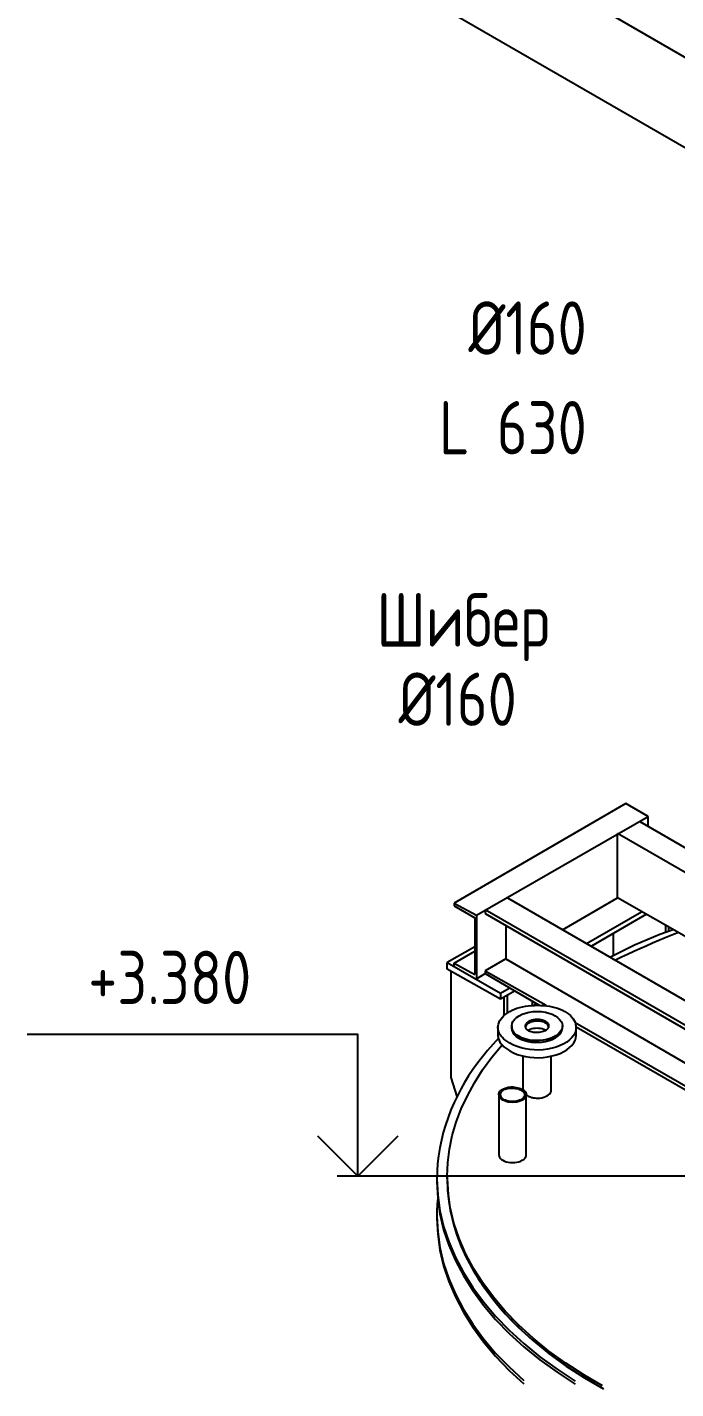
# Model space of a CAD drawing. Header units: metres. Extents: x 20 to 415, y 5 to 292.
# Drawn here: x 157.31 to 169.96, y 112.04 to 138.61 of the extents above; entities that cross this region are included whole.
import ezdxf

# ---------------------------------------------------------------- set-up
doc = ezdxf.new("R2010")
doc.units = ezdxf.units.M
for name, color, linetype in [('ВОЗДУХОВОДЫ', 7, 'Continuous'), ('ОБОЗНАЧЕНИЯ', 7, 'Continuous'), ('ОБОРУДОВАНИЕ', 8, 'Continuous')]:
    doc.layers.add(name, color=color, linetype=linetype)
doc.styles.add('GOST', font='isocpeur.ttf')

msp = doc.modelspace()

# ---------------------------------------------------------------- linework, layer by layer
at = {"layer": 'ВОЗДУХОВОДЫ'}
for points in [[(170.935, 137.559), (162.655, 142.352)], [(161.884, 141.028), (170.164, 136.251)]]:
    msp.add_lwpolyline(points, dxfattribs=at)
at = {"layer": 'ОБОЗНАЧЕНИЯ'}
for points in [[(163.761, 116.187), (163.761, 118.953), (157.308, 118.953)], [(162.974, 116.975), (163.761, 116.187), (164.549, 116.975)], [(170.5, 116.187), (163.359, 116.187)]]:
    msp.add_lwpolyline(points, dxfattribs=at)
at = {"layer": 'ОБОРУДОВАНИЕ'}
for points in [[(168.991, 123.462), (165.639, 121.517)], [(169.427, 123.21), (168.991, 123.462)], [(166.074, 121.283), (169.427, 123.21)], [(169.259, 123.11), (171.002, 122.104)], [(169.427, 123.009), (169.427, 123.21)], [(171.002, 121.618), (168.823, 122.875)], [(168.823, 121.618), (168.823, 122.875)], [(165.639, 121.517), (165.639, 121.467)], [(165.639, 121.517), (166.074, 121.283)], [(165.639, 121.467), (166.041, 121.232)], [(166.678, 121.618), (170.919, 119.171)], [(167.751, 120.998), (168.823, 121.618)], [(171.002, 120.378), (168.823, 121.618)], [(166.041, 121.232), (166.041, 120.126)], [(166.074, 121.283), (166.074, 120.042)], [(170.718, 118.802), (166.242, 121.383)], [(166.242, 121.383), (166.242, 121.316)], [(166.242, 121.316), (170.734, 118.718)], [(168.22, 120.73), (169.293, 121.35)], [(169.393, 121.3), (168.321, 120.679)], [(166.644, 121.082), (166.644, 120.428)], [(169.913, 120.998), (169.783, 120.952), (169.655, 120.903), (169.529, 120.853), (169.405, 120.802), (169.282, 120.749), (169.161, 120.694), (169.041, 120.638), (168.923, 120.58), (168.806, 120.521), (168.689, 120.461)], [(168.74, 120.914), (168.74, 120.495)], [(168.79, 120.411), (168.906, 120.466), (169.023, 120.522), (169.142, 120.577), (169.262, 120.631), (169.383, 120.686), (169.506, 120.739), (169.63, 120.793), (169.756, 120.845), (169.884, 120.897), (170.014, 120.948)], [(169.762, 121.082), (169.762, 120.948)], [(169.829, 120.964), (169.829, 121.048)], [(166.041, 120.663), (165.505, 120.361)], [(165.505, 120.227), (165.505, 120.361)], [(165.505, 120.361), (166.544, 119.757)], [(165.639, 120.344), (166.041, 120.579)], [(166.644, 120.428), (166.242, 120.193)], [(166.644, 120.428), (170.835, 117.997)], [(166.544, 119.64), (165.505, 120.227)], [(165.572, 120.193), (165.572, 118.115), (165.689, 117.746)], [(165.639, 120.344), (166.041, 120.126)], [(165.639, 120.277), (165.639, 120.344)], [(166.074, 120.042), (166.242, 120.143)], [(166.242, 120.193), (167.432, 119.523)], [(166.242, 120.193), (166.242, 120.143)], [(166.242, 120.143), (167.298, 119.523)], [(166.544, 119.757), (166.711, 119.858)], [(166.829, 119.808), (166.544, 119.64)], [(166.544, 119.757), (166.544, 119.64)], [(166.611, 119.674), (166.611, 119.322)], [(166.678, 119.372), (166.678, 119.724)], [(167.164, 119.607), (167.164, 119.523)], [(167.248, 119.556), (167.243, 119.556), (167.238, 119.554), (167.233, 119.552), (167.228, 119.549), (167.223, 119.546), (167.218, 119.542), (167.213, 119.537), (167.208, 119.533), (167.203, 119.528), (167.198, 119.523)], [(166.494, 119.087), (166.496, 119.122), (166.503, 119.157), (166.516, 119.192), (166.533, 119.226), (166.554, 119.259), (166.581, 119.291), (166.611, 119.322), (166.646, 119.351), (166.685, 119.379), (166.728, 119.405), (166.77, 119.429), (166.816, 119.45), (166.865, 119.468), (166.917, 119.483), (166.971, 119.496), (167.028, 119.506), (167.085, 119.513), (167.144, 119.519), (167.204, 119.522), (167.265, 119.523), (167.324, 119.522), (167.383, 119.519), (167.441, 119.513), (167.497, 119.506), (167.552, 119.496), (167.605, 119.483), (167.657, 119.468), (167.707, 119.45), (167.755, 119.429), (167.801, 119.405), (167.84, 119.379), (167.875, 119.351), (167.907, 119.322), (167.936, 119.291), (167.96, 119.259), (167.981, 119.226), (167.997, 119.192), (168.009, 119.157), (168.016, 119.122), (168.019, 119.087)], [(166.762, 119.12), (166.768, 119.165), (166.787, 119.208), (166.817, 119.249), (166.857, 119.286), (166.906, 119.32), (166.965, 119.349), (167.03, 119.372), (167.103, 119.39), (167.181, 119.402), (167.265, 119.405), (167.343, 119.402), (167.418, 119.39), (167.488, 119.372), (167.552, 119.349), (167.608, 119.32), (167.657, 119.286), (167.696, 119.249), (167.726, 119.208), (167.744, 119.165), (167.751, 119.12)], [(166.494, 119.087), (166.494, 118.936)], [(166.728, 118.785), (166.685, 118.811), (166.646, 118.838), (166.611, 118.865), (166.581, 118.894), (166.554, 118.924), (166.533, 118.954), (166.516, 118.986), (166.503, 119.019), (166.496, 119.052), (166.494, 119.087)], [(168.019, 119.087), (168.013, 119.037), (167.997, 118.987), (167.971, 118.939), (167.936, 118.892), (167.891, 118.848), (167.838, 118.807), (167.777, 118.769), (167.708, 118.736), (167.632, 118.708), (167.55, 118.685), (167.463, 118.668), (167.376, 118.656), (167.288, 118.651), (167.2, 118.652), (167.114, 118.66), (167.029, 118.673), (166.948, 118.692), (166.87, 118.717), (166.796, 118.748), (166.728, 118.785)], [(166.762, 119.07), (166.762, 119.075), (166.762, 119.08), (166.762, 119.085), (166.762, 119.09), (166.762, 119.095), (166.762, 119.1), (166.762, 119.105), (166.762, 119.11), (166.762, 119.115), (166.762, 119.12)], [(166.762, 119.12), (166.762, 119.087)], [(167.751, 119.12), (167.745, 119.076), (167.729, 119.034), (167.704, 118.996), (167.669, 118.96), (167.625, 118.928), (167.573, 118.9), (167.514, 118.876), (167.448, 118.857), (167.376, 118.844), (167.298, 118.836), (167.223, 118.834), (167.151, 118.839), (167.081, 118.85), (167.015, 118.868), (166.954, 118.89), (166.9, 118.918), (166.852, 118.95), (166.813, 118.986), (166.782, 119.027), (166.762, 119.07)], [(166.762, 119.037), (166.782, 118.993), (166.813, 118.953), (166.852, 118.916), (166.9, 118.884), (166.954, 118.856), (167.015, 118.834), (167.081, 118.817), (167.151, 118.806), (167.223, 118.8), (167.298, 118.802), (167.376, 118.81), (167.448, 118.824), (167.514, 118.842), (167.573, 118.866), (167.625, 118.894), (167.669, 118.926), (167.704, 118.962), (167.729, 119.001), (167.745, 119.043), (167.751, 119.087)], [(166.762, 119.087), (166.762, 119.082), (166.762, 119.077), (166.762, 119.072), (166.762, 119.067), (166.762, 119.062), (166.762, 119.057), (166.762, 119.052), (166.762, 119.047), (166.762, 119.042), (166.762, 119.037)], [(166.762, 119.087), (166.768, 119.042), (166.787, 118.999), (166.817, 118.959), (166.857, 118.921), (166.906, 118.888), (166.965, 118.859), (167.03, 118.835), (167.103, 118.817), (167.181, 118.806), (167.265, 118.802)], [(167.03, 119.12), (167.033, 119.141), (167.041, 119.16), (167.055, 119.179), (167.074, 119.197), (167.097, 119.213), (167.124, 119.227), (167.155, 119.238), (167.189, 119.247), (167.226, 119.253), (167.265, 119.255), (167.299, 119.253), (167.332, 119.247), (167.363, 119.238), (167.392, 119.227), (167.418, 119.213), (167.44, 119.197), (167.458, 119.179), (167.471, 119.16), (167.48, 119.141), (167.482, 119.12)], [(167.03, 119.104), (167.037, 119.123), (167.05, 119.142), (167.066, 119.159), (167.086, 119.174), (167.11, 119.188), (167.136, 119.199), (167.165, 119.208), (167.197, 119.215), (167.23, 119.22), (167.265, 119.221)], [(167.482, 119.104), (167.475, 119.123), (167.465, 119.142), (167.45, 119.159), (167.432, 119.174), (167.411, 119.188), (167.387, 119.199), (167.36, 119.208), (167.331, 119.215), (167.299, 119.22), (167.265, 119.221), (167.23, 119.22), (167.197, 119.215), (167.165, 119.208), (167.136, 119.199), (167.11, 119.188), (167.086, 119.174), (167.066, 119.159), (167.05, 119.142), (167.037, 119.123), (167.03, 119.104)], [(167.482, 119.104), (167.475, 119.123), (167.465, 119.142), (167.45, 119.159), (167.432, 119.174), (167.411, 119.188), (167.387, 119.199), (167.36, 119.208), (167.331, 119.215), (167.299, 119.22), (167.265, 119.221), (167.23, 119.22), (167.197, 119.215), (167.165, 119.208), (167.136, 119.199), (167.11, 119.188), (167.086, 119.174), (167.066, 119.159), (167.05, 119.142), (167.037, 119.123), (167.03, 119.104)], [(167.097, 119.02), (167.083, 119.03), (167.071, 119.04), (167.06, 119.05), (167.052, 119.06), (167.045, 119.07), (167.039, 119.08), (167.035, 119.09), (167.032, 119.1), (167.03, 119.11), (167.03, 119.12)], [(167.482, 119.12), (167.481, 119.105), (167.477, 119.091), (167.469, 119.076), (167.46, 119.062), (167.447, 119.049), (167.432, 119.037), (167.414, 119.026), (167.395, 119.017), (167.373, 119.009), (167.348, 119.003), (167.323, 118.999), (167.296, 118.995), (167.27, 118.993), (167.243, 118.992), (167.216, 118.993), (167.19, 118.995), (167.165, 118.998), (167.141, 119.004), (167.118, 119.011), (167.097, 119.02)], [(167.415, 119.037), (167.388, 119.05), (167.358, 119.061), (167.326, 119.068), (167.291, 119.073), (167.256, 119.074), (167.221, 119.073), (167.187, 119.068), (167.154, 119.061), (167.124, 119.05), (167.097, 119.037)], [(167.265, 119.221), (167.299, 119.22), (167.331, 119.215), (167.36, 119.208), (167.387, 119.199), (167.411, 119.188), (167.432, 119.174), (167.45, 119.159), (167.465, 119.142), (167.475, 119.123), (167.482, 119.104)], [(167.265, 118.802), (167.343, 118.806), (167.418, 118.817), (167.488, 118.835), (167.552, 118.859), (167.608, 118.888), (167.657, 118.921), (167.696, 118.959), (167.726, 118.999), (167.744, 119.042), (167.751, 119.087)], [(167.432, 119.037), (167.432, 119.037), (167.431, 119.037), (167.428, 119.037), (167.426, 119.037), (167.424, 119.037), (167.421, 119.037), (167.419, 119.037), (167.417, 119.037), (167.416, 119.037), (167.415, 119.037)], [(167.751, 119.087), (167.751, 119.12)], [(168.002, 119.188), (170.768, 117.595)], [(168.019, 119.104), (170.751, 117.528)], [(168.019, 118.936), (168.019, 119.087)], [(166.51, 118.886), (166.398, 118.765), (166.291, 118.642), (166.19, 118.519), (166.095, 118.395), (166.005, 118.27), (165.921, 118.144), (165.843, 118.016), (165.77, 117.888), (165.702, 117.759), (165.639, 117.629)], [(166.494, 118.936), (166.496, 118.901), (166.503, 118.868), (166.516, 118.835), (166.533, 118.803), (166.554, 118.773), (166.581, 118.743), (166.611, 118.714), (166.646, 118.687), (166.685, 118.66), (166.728, 118.634)], [(166.728, 118.634), (166.796, 118.597), (166.87, 118.566), (166.948, 118.541), (167.029, 118.522), (167.114, 118.509), (167.2, 118.502), (167.288, 118.501), (167.376, 118.506), (167.463, 118.517), (167.55, 118.534), (167.632, 118.557), (167.708, 118.585), (167.777, 118.619), (167.838, 118.656), (167.891, 118.697), (167.936, 118.741), (167.971, 118.788), (167.997, 118.836), (168.013, 118.886), (168.019, 118.936)], [(165.505, 116.187), (165.516, 116.453), (165.549, 116.718), (165.603, 116.981), (165.679, 117.242), (165.777, 117.501), (165.896, 117.757), (166.035, 118.011), (166.195, 118.261), (166.376, 118.508), (166.577, 118.752)], [(166.98, 118.534), (166.98, 117.88)], [(167.533, 117.863), (167.533, 118.534)], [(166.51, 117.78), (166.511, 117.79), (166.512, 117.801), (166.515, 117.813), (166.519, 117.825), (166.525, 117.836), (166.532, 117.847), (166.541, 117.857), (166.551, 117.866), (166.563, 117.874), (166.577, 117.88)], [(166.51, 117.78), (166.51, 116.606)], [(167.047, 117.78), (167.043, 117.755), (167.033, 117.732), (167.017, 117.71), (166.996, 117.69), (166.969, 117.673), (166.938, 117.658), (166.903, 117.645), (166.864, 117.636), (166.823, 117.631), (166.778, 117.629), (166.734, 117.631), (166.693, 117.636), (166.654, 117.645), (166.619, 117.658), (166.588, 117.673), (166.561, 117.69), (166.54, 117.71), (166.524, 117.732), (166.514, 117.755), (166.51, 117.78)], [(166.544, 117.78), (166.544, 117.79), (166.546, 117.8), (166.549, 117.81), (166.553, 117.82), (166.559, 117.83), (166.566, 117.84), (166.574, 117.85), (166.585, 117.86), (166.597, 117.87), (166.611, 117.88)], [(167.013, 117.78), (167.01, 117.755), (167, 117.733), (166.985, 117.714), (166.964, 117.696), (166.94, 117.681), (166.912, 117.669), (166.881, 117.659), (166.848, 117.651), (166.814, 117.647), (166.778, 117.645), (166.739, 117.647), (166.703, 117.651), (166.669, 117.658), (166.638, 117.669), (166.611, 117.681), (166.588, 117.696), (166.569, 117.714), (166.555, 117.733), (166.547, 117.755), (166.544, 117.78)], [(166.577, 117.88), (166.603, 117.894), (166.631, 117.906), (166.66, 117.916), (166.691, 117.923), (166.722, 117.928), (166.753, 117.931), (166.785, 117.931), (166.817, 117.928), (166.849, 117.922), (166.879, 117.914), (166.908, 117.908), (166.935, 117.9), (166.96, 117.89), (166.981, 117.879), (167.001, 117.865), (167.017, 117.851), (167.03, 117.835), (167.039, 117.818), (167.045, 117.799), (167.047, 117.78)], [(166.611, 117.88), (166.632, 117.889), (166.655, 117.896), (166.679, 117.902), (166.704, 117.905), (166.73, 117.907), (166.757, 117.908), (166.784, 117.907), (166.81, 117.905), (166.837, 117.901), (166.862, 117.897), (166.887, 117.891), (166.91, 117.883), (166.932, 117.874), (166.952, 117.863), (166.969, 117.851), (166.984, 117.838), (166.996, 117.824), (167.006, 117.81), (167.011, 117.795), (167.013, 117.78)], [(167.047, 116.606), (167.047, 117.78)], [(167.047, 117.78), (167.063, 117.765), (167.081, 117.753), (167.1, 117.743), (167.121, 117.734), (167.143, 117.727), (167.166, 117.722), (167.19, 117.717), (167.215, 117.715), (167.239, 117.713), (167.265, 117.712)], [(167.265, 117.712), (167.309, 117.714), (167.35, 117.72), (167.389, 117.729), (167.424, 117.741), (167.455, 117.757), (167.482, 117.774), (167.503, 117.794), (167.519, 117.816), (167.529, 117.839), (167.533, 117.863)], [(165.639, 117.629), (165.576, 117.482), (165.52, 117.335), (165.47, 117.187), (165.426, 117.038), (165.389, 116.889), (165.359, 116.739), (165.335, 116.589), (165.317, 116.438), (165.307, 116.288), (165.303, 116.137)], [(166.51, 116.606), (166.514, 116.582), (166.524, 116.558), (166.54, 116.537), (166.561, 116.517), (166.588, 116.499), (166.619, 116.484), (166.654, 116.472), (166.693, 116.463), (166.734, 116.457), (166.778, 116.455)], [(166.778, 116.455), (166.823, 116.457), (166.864, 116.463), (166.903, 116.472), (166.938, 116.484), (166.969, 116.499), (166.996, 116.517), (167.017, 116.537), (167.033, 116.558), (167.043, 116.582), (167.047, 116.606)], [(165.303, 116.137), (165.318, 115.826), (165.361, 115.516), (165.433, 115.209), (165.534, 114.905), (165.662, 114.605), (165.818, 114.31), (166.001, 114.019), (166.211, 113.735), (166.448, 113.457), (166.711, 113.187), (167, 112.921), (167.312, 112.666), (167.646, 112.423), (168.001, 112.191)], [(165.303, 116.137), (165.303, 116.07)], [(168.536, 112.097), (168.166, 112.312), (167.815, 112.539), (167.486, 112.777), (167.179, 113.026), (166.896, 113.287), (166.637, 113.553), (166.404, 113.826), (166.196, 114.105), (166.015, 114.39), (165.861, 114.681), (165.734, 114.976), (165.634, 115.275), (165.562, 115.577), (165.519, 115.881), (165.505, 116.187)], [(165.505, 116.187), (165.505, 116.137)], [(165.505, 116.137), (165.519, 115.831), (165.562, 115.526), (165.634, 115.224), (165.734, 114.925), (165.861, 114.63), (166.015, 114.34), (166.196, 114.055), (166.404, 113.775), (166.637, 113.503), (166.896, 113.237), (167.184, 112.976), (167.494, 112.725), (167.826, 112.485), (168.179, 112.257), (168.551, 112.041)], [(165.505, 116.137), (165.512, 115.916), (165.535, 115.695), (165.572, 115.474), (165.625, 115.255), (165.693, 115.037), (165.776, 114.82), (165.874, 114.605), (165.987, 114.393), (166.116, 114.182), (166.259, 113.975), (166.412, 113.77), (166.578, 113.571), (166.758, 113.375), (166.952, 113.184), (167.158, 112.998), (167.376, 112.817), (167.607, 112.641), (167.85, 112.471), (168.105, 112.306), (168.371, 112.148)], [(165.303, 116.07), (165.318, 115.759), (165.361, 115.451), (165.433, 115.145), (165.534, 114.843), (165.662, 114.544), (165.818, 114.25), (166.001, 113.96), (166.211, 113.674), (166.448, 113.394), (166.711, 113.12), (167, 112.858), (167.312, 112.606), (167.646, 112.364), (168.001, 112.133)], [(165.32, 115.751), (165.316, 115.717), (165.312, 115.683), (165.309, 115.649), (165.307, 115.616), (165.306, 115.584), (165.304, 115.551), (165.304, 115.518), (165.304, 115.485), (165.303, 115.451), (165.303, 115.416)], [(165.303, 115.416), (165.318, 115.105), (165.361, 114.796), (165.433, 114.488), (165.534, 114.185), (165.662, 113.885), (165.818, 113.589), (166.001, 113.299), (166.211, 113.014), (166.448, 112.736), (166.711, 112.466), (167, 112.204)], [(165.303, 115.416), (165.303, 115.366)], [(165.303, 115.366), (165.318, 115.055), (165.361, 114.745), (165.433, 114.438), (165.534, 114.133), (165.662, 113.832), (165.818, 113.535), (166.001, 113.243), (166.211, 112.955), (166.448, 112.674), (166.711, 112.399), (167, 112.137)]]:
    msp.add_lwpolyline(points, dxfattribs=at)

# ---------------------------------------------------------------- texts
at = {"layer": 'ОБОЗНАЧЕНИЯ', "style": 'GOST', "width": 0.8}
for s, p in [('%%c160', (165.917, 132.218)), ('L 630', (165.342, 130.274)), ('Шибер', (164.123, 126.521)), ('%%c160', (164.553, 124.976)), ('+3.380', (158.499, 119.546))]:
    msp.add_text(s, height=1.0398, dxfattribs=at).set_placement(p)

doc.saveas('drawing.dxf')
